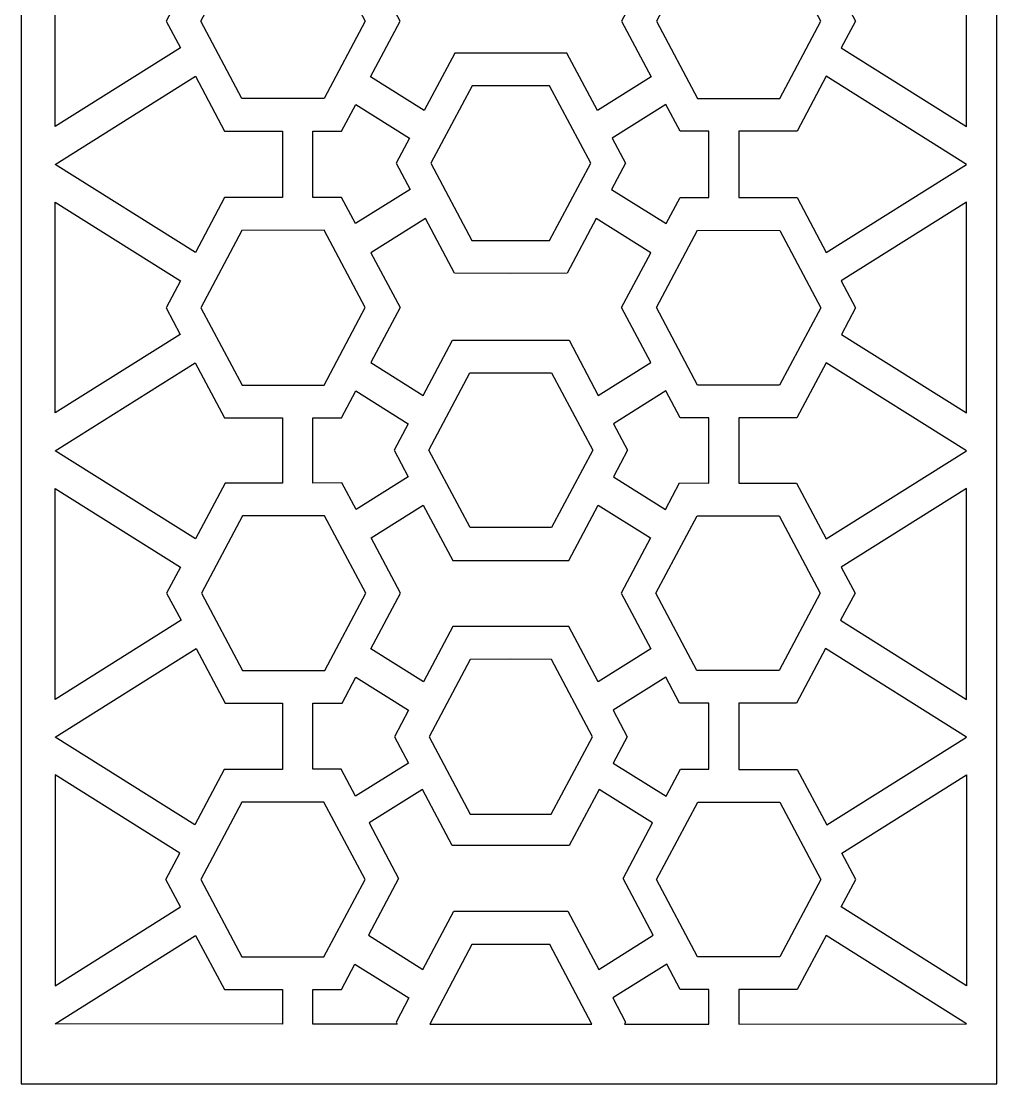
# Model space of a CAD drawing. Header units: centimetres. Extents: x -13.5 to -7.8, y -3.5 to 9.
# Drawn here: x -13.5 to -7.77, y -3.5 to 2.75 of the extents above; entities that cross this region are included whole.
import ezdxf

# ---------------------------------------------------------------- set-up
doc = ezdxf.new("R2010")
doc.units = ezdxf.units.CM
doc.header["$MEASUREMENT"] = 0
doc.layers.add('layer 1', color=7, linetype='Continuous')

msp = doc.modelspace()

# ---------------------------------------------------------------- linework, layer by layer
at = {"layer": 'layer 1', "color": 250}
for points, knots in [([(-13.50368, 9.00076), (-13.50368, 9.00076), (-7.76731, 9.00077), (-7.76731, 9.00077), (-7.76731, 9.00077), (-7.76731, 9.00077), (-7.76731, -3.49955), (-7.76731, -3.49955), (-7.76731, -3.49955), (-7.76731, -3.49955), (-13.50368, -3.49955), (-13.50368, -3.49955), (-13.50368, -3.49955), (-13.50368, -3.49955), (-13.50368, 9.00077), (-13.50368, 9.00077), (-13.50368, 9.00077), (-13.50368, 9.00077), (-13.50368, 9.00076), (-13.50368, 9.00076)], [0, 0, 0, 0, 0.1666667, 0.1666667, 0.1666667, 0.1666667, 0.3333333, 0.3333333, 0.3333333, 0.3333333, 0.5, 0.5, 0.5, 0.5, 0.6666667, 0.6666667, 0.6666667, 0.6666667, 1, 1, 1, 1]), ([(-12.5681, 2.59349), (-12.5681, 2.59349), (-12.65194, 2.75154), (-12.65194, 2.75154), (-12.65194, 2.75154), (-12.65194, 2.75154), (-12.56866, 2.90812), (-12.56866, 2.90812), (-12.56866, 2.90812), (-12.56866, 2.90812), (-13.30513, 3.37043), (-13.30513, 3.37043), (-13.30513, 3.37043), (-13.30513, 3.37043), (-13.30513, 2.13075), (-13.30513, 2.13075), (-13.30513, 2.13075), (-13.30513, 2.13075), (-12.5681, 2.59349), (-12.5681, 2.59349)], [0, 0, 0, 0, 0.1666667, 0.1666667, 0.1666667, 0.1666667, 0.3333333, 0.3333333, 0.3333333, 0.3333333, 0.5, 0.5, 0.5, 0.5, 0.6666667, 0.6666667, 0.6666667, 0.6666667, 1, 1, 1, 1]), ([(-8.68145, 2.59349), (-8.68145, 2.59349), (-8.59763, 2.75154), (-8.59763, 2.75154), (-8.59763, 2.75154), (-8.59763, 2.75154), (-8.68088, 2.90812), (-8.68088, 2.90812), (-8.68088, 2.90812), (-8.68088, 2.90812), (-7.94445, 3.37043), (-7.94445, 3.37043), (-7.94445, 3.37043), (-7.94445, 3.37043), (-7.94445, 2.13075), (-7.94445, 2.13075), (-7.94445, 2.13075), (-7.94445, 2.13075), (-8.68145, 2.59349), (-8.68145, 2.59349)], [0, 0, 0, 0, 0.1666667, 0.1666667, 0.1666667, 0.1666667, 0.3333333, 0.3333333, 0.3333333, 0.3333333, 0.5, 0.5, 0.5, 0.5, 0.6666667, 0.6666667, 0.6666667, 0.6666667, 1, 1, 1, 1]), ([(-10.62476, 2.94205), (-10.62476, 2.94205), (-10.96726, 2.9422), (-10.96726, 2.9422), (-10.96726, 2.9422), (-10.96726, 2.9422), (-11.13936, 3.26673), (-11.13936, 3.26673), (-11.13936, 3.26673), (-11.13936, 3.26673), (-11.44736, 3.07334), (-11.44736, 3.07334), (-11.44736, 3.07334), (-11.44736, 3.07334), (-11.27629, 2.75068), (-11.27629, 2.75068), (-11.27629, 2.75068), (-11.27629, 2.75068), (-11.45034, 2.42347), (-11.45034, 2.42347), (-11.45034, 2.42347), (-11.45034, 2.42347), (-11.13447, 2.22515), (-11.13447, 2.22515), (-11.13447, 2.22515), (-11.13447, 2.22515), (-10.95479, 2.56317), (-10.95479, 2.56317), (-10.95479, 2.56317), (-10.95479, 2.56317), (-10.62476, 2.56294), (-10.62476, 2.56294), (-10.62476, 2.56294), (-10.62476, 2.56294), (-10.29481, 2.56317), (-10.29481, 2.56317), (-10.29481, 2.56317), (-10.29481, 2.56317), (-10.1151, 2.22515), (-10.1151, 2.22515), (-10.1151, 2.22515), (-10.1151, 2.22515), (-9.79931, 2.42347), (-9.79931, 2.42347), (-9.79931, 2.42347), (-9.79931, 2.42347), (-9.97327, 2.75068), (-9.97327, 2.75068), (-9.97327, 2.75068), (-9.97327, 2.75068), (-9.80217, 3.07334), (-9.80217, 3.07334), (-9.80217, 3.07334), (-9.80217, 3.07334), (-10.11026, 3.26673), (-10.11026, 3.26673), (-10.11026, 3.26673), (-10.11026, 3.26673), (-10.28229, 2.9422), (-10.28229, 2.9422), (-10.28229, 2.9422), (-10.28229, 2.9422), (-10.62476, 2.94205), (-10.62476, 2.94205)], [0, 0, 0, 0, 0.0588235, 0.0588235, 0.0588235, 0.0588235, 0.1176471, 0.1176471, 0.1176471, 0.1176471, 0.1764706, 0.1764706, 0.1764706, 0.1764706, 0.2352941, 0.2352941, 0.2352941, 0.2352941, 0.2941176, 0.2941176, 0.2941176, 0.2941176, 0.3529412, 0.3529412, 0.3529412, 0.3529412, 0.4117647, 0.4117647, 0.4117647, 0.4117647, 0.4705882, 0.4705882, 0.4705882, 0.4705882, 0.5294118, 0.5294118, 0.5294118, 0.5294118, 0.5882353, 0.5882353, 0.5882353, 0.5882353, 0.6470588, 0.6470588, 0.6470588, 0.6470588, 0.7058824, 0.7058824, 0.7058824, 0.7058824, 0.7647059, 0.7647059, 0.7647059, 0.7647059, 0.8235294, 0.8235294, 0.8235294, 0.8235294, 0.8823529, 0.8823529, 0.8823529, 0.8823529, 1, 1, 1, 1]), ([(-11.72271, 2.2959), (-11.72271, 2.2959), (-11.48086, 2.75079), (-11.48086, 2.75079), (-11.48086, 2.75079), (-11.48086, 2.75079), (-11.72229, 3.206), (-11.72229, 3.206), (-11.72229, 3.206), (-11.72229, 3.206), (-12.20552, 3.2063), (-12.20552, 3.2063), (-12.20552, 3.2063), (-12.20552, 3.2063), (-12.44739, 2.75145), (-12.44739, 2.75145), (-12.44739, 2.75145), (-12.44739, 2.75145), (-12.20599, 2.29619), (-12.20599, 2.29619), (-12.20599, 2.29619), (-12.20599, 2.29619), (-11.72271, 2.2959), (-11.72271, 2.2959)], [0, 0, 0, 0, 0.1428571, 0.1428571, 0.1428571, 0.1428571, 0.2857143, 0.2857143, 0.2857143, 0.2857143, 0.4285714, 0.4285714, 0.4285714, 0.4285714, 0.5714286, 0.5714286, 0.5714286, 0.5714286, 0.7142857, 0.7142857, 0.7142857, 0.7142857, 1, 1, 1, 1]), ([(-9.52686, 2.2959), (-9.52686, 2.2959), (-9.76872, 2.75079), (-9.76872, 2.75079), (-9.76872, 2.75079), (-9.76872, 2.75079), (-9.52736, 3.206), (-9.52736, 3.206), (-9.52736, 3.206), (-9.52736, 3.206), (-9.04409, 3.2063), (-9.04409, 3.2063), (-9.04409, 3.2063), (-9.04409, 3.2063), (-8.80224, 2.75145), (-8.80224, 2.75145), (-8.80224, 2.75145), (-8.80224, 2.75145), (-9.04363, 2.29619), (-9.04363, 2.29619), (-9.04363, 2.29619), (-9.04363, 2.29619), (-9.52686, 2.2959), (-9.52686, 2.2959)], [0, 0, 0, 0, 0.1428571, 0.1428571, 0.1428571, 0.1428571, 0.2857143, 0.2857143, 0.2857143, 0.2857143, 0.4285714, 0.4285714, 0.4285714, 0.4285714, 0.5714286, 0.5714286, 0.5714286, 0.5714286, 0.7142857, 0.7142857, 0.7142857, 0.7142857, 1, 1, 1, 1]), ([(-11.96647, 2.10337), (-11.96647, 2.10337), (-12.30838, 2.10363), (-12.30838, 2.10363), (-12.30838, 2.10363), (-12.30838, 2.10363), (-12.47962, 2.42661), (-12.47962, 2.42661), (-12.47962, 2.42661), (-12.47962, 2.42661), (-13.30513, 1.90832), (-13.30513, 1.90832), (-13.30513, 1.90832), (-13.30513, 1.90832), (-12.47962, 1.39005), (-12.47962, 1.39005), (-12.47962, 1.39005), (-12.47962, 1.39005), (-12.30838, 1.71302), (-12.30838, 1.71302), (-12.30838, 1.71302), (-12.30838, 1.71302), (-11.96648, 1.71325), (-11.96648, 1.71325), (-11.96648, 1.71325), (-11.96648, 1.71325), (-11.96648, 2.10337), (-11.96648, 2.10337), (-11.96648, 2.10337), (-11.96648, 2.10337), (-11.96647, 2.10337), (-11.96647, 2.10337)], [0, 0, 0, 0, 0.1111111, 0.1111111, 0.1111111, 0.1111111, 0.2222222, 0.2222222, 0.2222222, 0.2222222, 0.3333333, 0.3333333, 0.3333333, 0.3333333, 0.4444444, 0.4444444, 0.4444444, 0.4444444, 0.5555556, 0.5555556, 0.5555556, 0.5555556, 0.6666667, 0.6666667, 0.6666667, 0.6666667, 0.7777778, 0.7777778, 0.7777778, 0.7777778, 1, 1, 1, 1]), ([(-9.28312, 2.10337), (-9.28312, 2.10337), (-8.94117, 2.10363), (-8.94117, 2.10363), (-8.94117, 2.10363), (-8.94117, 2.10363), (-8.77, 2.42661), (-8.77, 2.42661), (-8.77, 2.42661), (-8.77, 2.42661), (-7.94445, 1.90832), (-7.94445, 1.90832), (-7.94445, 1.90832), (-7.94445, 1.90832), (-8.77, 1.39005), (-8.77, 1.39005), (-8.77, 1.39005), (-8.77, 1.39005), (-8.94117, 1.71302), (-8.94117, 1.71302), (-8.94117, 1.71302), (-8.94117, 1.71302), (-9.28311, 1.71325), (-9.28311, 1.71325), (-9.28311, 1.71325), (-9.28311, 1.71325), (-9.28311, 2.10337), (-9.28311, 2.10337), (-9.28311, 2.10337), (-9.28311, 2.10337), (-9.28312, 2.10337), (-9.28312, 2.10337)], [0, 0, 0, 0, 0.1111111, 0.1111111, 0.1111111, 0.1111111, 0.2222222, 0.2222222, 0.2222222, 0.2222222, 0.3333333, 0.3333333, 0.3333333, 0.3333333, 0.4444444, 0.4444444, 0.4444444, 0.4444444, 0.5555556, 0.5555556, 0.5555556, 0.5555556, 0.6666667, 0.6666667, 0.6666667, 0.6666667, 0.7777778, 0.7777778, 0.7777778, 0.7777778, 1, 1, 1, 1]), ([(-10.62471, 1.46023), (-10.62471, 1.46023), (-10.85312, 1.46034), (-10.85312, 1.46034), (-10.85312, 1.46034), (-10.85312, 1.46034), (-11.09453, 1.91555), (-11.09453, 1.91555), (-11.09453, 1.91555), (-11.09453, 1.91555), (-10.85266, 2.37051), (-10.85266, 2.37051), (-10.85266, 2.37051), (-10.85266, 2.37051), (-10.62476, 2.37031), (-10.62476, 2.37031), (-10.62476, 2.37031), (-10.62476, 2.37031), (-10.39694, 2.37051), (-10.39694, 2.37051), (-10.39694, 2.37051), (-10.39694, 2.37051), (-10.15511, 1.91555), (-10.15511, 1.91555), (-10.15511, 1.91555), (-10.15511, 1.91555), (-10.3965, 1.46033), (-10.3965, 1.46033), (-10.3965, 1.46033), (-10.3965, 1.46033), (-10.62489, 1.46023), (-10.62489, 1.46023), (-10.62489, 1.46023), (-10.62489, 1.46023), (-10.62471, 1.46023), (-10.62471, 1.46023)], [0, 0, 0, 0, 0.1, 0.1, 0.1, 0.1, 0.2, 0.2, 0.2, 0.2, 0.3, 0.3, 0.3, 0.3, 0.4, 0.4, 0.4, 0.4, 0.5, 0.5, 0.5, 0.5, 0.6, 0.6, 0.6, 0.6, 0.7, 0.7, 0.7, 0.7, 0.8, 0.8, 0.8, 0.8, 1, 1, 1, 1]), ([(-11.21746, 1.76183), (-11.21746, 1.76183), (-11.29909, 1.91571), (-11.29909, 1.91571), (-11.29909, 1.91571), (-11.29909, 1.91571), (-11.22067, 2.06318), (-11.22067, 2.06318), (-11.22067, 2.06318), (-11.22067, 2.06318), (-11.53648, 2.26137), (-11.53648, 2.26137), (-11.53648, 2.26137), (-11.53648, 2.26137), (-11.6206, 2.10315), (-11.6206, 2.10315), (-11.6206, 2.10315), (-11.6206, 2.10315), (-11.78926, 2.10333), (-11.78926, 2.10333), (-11.78926, 2.10333), (-11.78926, 2.10333), (-11.78926, 1.71336), (-11.78926, 1.71336), (-11.78926, 1.71336), (-11.78926, 1.71336), (-11.6206, 1.7135), (-11.6206, 1.7135), (-11.6206, 1.7135), (-11.6206, 1.7135), (-11.53901, 1.55999), (-11.53901, 1.55999), (-11.53901, 1.55999), (-11.53901, 1.55999), (-11.21745, 1.76185), (-11.21745, 1.76185), (-11.21745, 1.76185), (-11.21745, 1.76185), (-11.21746, 1.76183), (-11.21746, 1.76183)], [0, 0, 0, 0, 0.0909091, 0.0909091, 0.0909091, 0.0909091, 0.1818182, 0.1818182, 0.1818182, 0.1818182, 0.2727273, 0.2727273, 0.2727273, 0.2727273, 0.3636364, 0.3636364, 0.3636364, 0.3636364, 0.4545455, 0.4545455, 0.4545455, 0.4545455, 0.5454545, 0.5454545, 0.5454545, 0.5454545, 0.6363636, 0.6363636, 0.6363636, 0.6363636, 0.7272727, 0.7272727, 0.7272727, 0.7272727, 0.8181818, 0.8181818, 0.8181818, 0.8181818, 1, 1, 1, 1]), ([(-10.03208, 1.76183), (-10.03208, 1.76183), (-9.95051, 1.91571), (-9.95051, 1.91571), (-9.95051, 1.91571), (-9.95051, 1.91571), (-10.02896, 2.06318), (-10.02896, 2.06318), (-10.02896, 2.06318), (-10.02896, 2.06318), (-9.71312, 2.26137), (-9.71312, 2.26137), (-9.71312, 2.26137), (-9.71312, 2.26137), (-9.62904, 2.10315), (-9.62904, 2.10315), (-9.62904, 2.10315), (-9.62904, 2.10315), (-9.46028, 2.10333), (-9.46028, 2.10333), (-9.46028, 2.10333), (-9.46028, 2.10333), (-9.46028, 1.71336), (-9.46028, 1.71336), (-9.46028, 1.71336), (-9.46028, 1.71336), (-9.62904, 1.7135), (-9.62904, 1.7135), (-9.62904, 1.7135), (-9.62904, 1.7135), (-9.71058, 1.55999), (-9.71058, 1.55999), (-9.71058, 1.55999), (-9.71058, 1.55999), (-10.03208, 1.76185), (-10.03208, 1.76185), (-10.03208, 1.76185), (-10.03208, 1.76185), (-10.03208, 1.76183), (-10.03208, 1.76183)], [0, 0, 0, 0, 0.0909091, 0.0909091, 0.0909091, 0.0909091, 0.1818182, 0.1818182, 0.1818182, 0.1818182, 0.2727273, 0.2727273, 0.2727273, 0.2727273, 0.3636364, 0.3636364, 0.3636364, 0.3636364, 0.4545455, 0.4545455, 0.4545455, 0.4545455, 0.5454545, 0.5454545, 0.5454545, 0.5454545, 0.6363636, 0.6363636, 0.6363636, 0.6363636, 0.7272727, 0.7272727, 0.7272727, 0.7272727, 0.8181818, 0.8181818, 0.8181818, 0.8181818, 1, 1, 1, 1]), ([(-13.30513, 0.4462), (-13.30513, 0.4462), (-12.56865, 0.9085), (-12.56865, 0.9085), (-12.56865, 0.9085), (-12.56865, 0.9085), (-12.65194, 1.06509), (-12.65194, 1.06509), (-12.65194, 1.06509), (-12.65194, 1.06509), (-12.5681, 1.22316), (-12.5681, 1.22316), (-12.5681, 1.22316), (-12.5681, 1.22316), (-13.30513, 1.68591), (-13.30513, 1.68591), (-13.30513, 1.68591), (-13.30513, 1.68591), (-13.30513, 0.4462), (-13.30513, 0.4462)], [0, 0, 0, 0, 0.1666667, 0.1666667, 0.1666667, 0.1666667, 0.3333333, 0.3333333, 0.3333333, 0.3333333, 0.5, 0.5, 0.5, 0.5, 0.6666667, 0.6666667, 0.6666667, 0.6666667, 1, 1, 1, 1]), ([(-7.94445, 0.4462), (-7.94445, 0.4462), (-8.68088, 0.9085), (-8.68088, 0.9085), (-8.68088, 0.9085), (-8.68088, 0.9085), (-8.59763, 1.06509), (-8.59763, 1.06509), (-8.59763, 1.06509), (-8.59763, 1.06509), (-8.68145, 1.22316), (-8.68145, 1.22316), (-8.68145, 1.22316), (-8.68145, 1.22316), (-7.94445, 1.68591), (-7.94445, 1.68591), (-7.94445, 1.68591), (-7.94445, 1.68591), (-7.94445, 0.4462), (-7.94445, 0.4462)], [0, 0, 0, 0, 0.1666667, 0.1666667, 0.1666667, 0.1666667, 0.3333333, 0.3333333, 0.3333333, 0.3333333, 0.5, 0.5, 0.5, 0.5, 0.6666667, 0.6666667, 0.6666667, 0.6666667, 1, 1, 1, 1]), ([(-10.62476, 1.26759), (-10.62476, 1.26759), (-10.29403, 1.26775), (-10.29403, 1.26775), (-10.29403, 1.26775), (-10.29403, 1.26775), (-10.12315, 1.59021), (-10.12315, 1.59021), (-10.12315, 1.59021), (-10.12315, 1.59021), (-9.80183, 1.38852), (-9.80183, 1.38852), (-9.80183, 1.38852), (-9.80183, 1.38852), (-9.97327, 1.06596), (-9.97327, 1.06596), (-9.97327, 1.06596), (-9.97327, 1.06596), (-9.80217, 0.74332), (-9.80217, 0.74332), (-9.80217, 0.74332), (-9.80217, 0.74332), (-10.11026, 0.54992), (-10.11026, 0.54992), (-10.11026, 0.54992), (-10.11026, 0.54992), (-10.28229, 0.87446), (-10.28229, 0.87446), (-10.28229, 0.87446), (-10.28229, 0.87446), (-10.62476, 0.87467), (-10.62476, 0.87467), (-10.62476, 0.87467), (-10.62476, 0.87467), (-10.96726, 0.87446), (-10.96726, 0.87446), (-10.96726, 0.87446), (-10.96726, 0.87446), (-11.13936, 0.54992), (-11.13936, 0.54992), (-11.13936, 0.54992), (-11.13936, 0.54992), (-11.44736, 0.74332), (-11.44736, 0.74332), (-11.44736, 0.74332), (-11.44736, 0.74332), (-11.27629, 1.06596), (-11.27629, 1.06596), (-11.27629, 1.06596), (-11.27629, 1.06596), (-11.4478, 1.38852), (-11.4478, 1.38852), (-11.4478, 1.38852), (-11.4478, 1.38852), (-11.12646, 1.59021), (-11.12646, 1.59021), (-11.12646, 1.59021), (-11.12646, 1.59021), (-10.95552, 1.26775), (-10.95552, 1.26775), (-10.95552, 1.26775), (-10.95552, 1.26775), (-10.62476, 1.2676), (-10.62476, 1.2676), (-10.62476, 1.2676), (-10.62476, 1.2676), (-10.62476, 1.26759), (-10.62476, 1.26759)], [0, 0, 0, 0, 0.0555556, 0.0555556, 0.0555556, 0.0555556, 0.1111111, 0.1111111, 0.1111111, 0.1111111, 0.1666667, 0.1666667, 0.1666667, 0.1666667, 0.2222222, 0.2222222, 0.2222222, 0.2222222, 0.2777778, 0.2777778, 0.2777778, 0.2777778, 0.3333333, 0.3333333, 0.3333333, 0.3333333, 0.3888889, 0.3888889, 0.3888889, 0.3888889, 0.4444444, 0.4444444, 0.4444444, 0.4444444, 0.5, 0.5, 0.5, 0.5, 0.5555556, 0.5555556, 0.5555556, 0.5555556, 0.6111111, 0.6111111, 0.6111111, 0.6111111, 0.6666667, 0.6666667, 0.6666667, 0.6666667, 0.7222222, 0.7222222, 0.7222222, 0.7222222, 0.7777778, 0.7777778, 0.7777778, 0.7777778, 0.8333333, 0.8333333, 0.8333333, 0.8333333, 0.8888889, 0.8888889, 0.8888889, 0.8888889, 1, 1, 1, 1]), ([(-11.72271, 1.52074), (-11.72271, 1.52074), (-11.48086, 1.06589), (-11.48086, 1.06589), (-11.48086, 1.06589), (-11.48086, 1.06589), (-11.72229, 0.61062), (-11.72229, 0.61062), (-11.72229, 0.61062), (-11.72229, 0.61062), (-12.20552, 0.61033), (-12.20552, 0.61033), (-12.20552, 0.61033), (-12.20552, 0.61033), (-12.44739, 1.06528), (-12.44739, 1.06528), (-12.44739, 1.06528), (-12.44739, 1.06528), (-12.20599, 1.52044), (-12.20599, 1.52044), (-12.20599, 1.52044), (-12.20599, 1.52044), (-11.72271, 1.52074), (-11.72271, 1.52074)], [0, 0, 0, 0, 0.1428571, 0.1428571, 0.1428571, 0.1428571, 0.2857143, 0.2857143, 0.2857143, 0.2857143, 0.4285714, 0.4285714, 0.4285714, 0.4285714, 0.5714286, 0.5714286, 0.5714286, 0.5714286, 0.7142857, 0.7142857, 0.7142857, 0.7142857, 1, 1, 1, 1]), ([(-9.52686, 1.52074), (-9.52686, 1.52074), (-9.76872, 1.06589), (-9.76872, 1.06589), (-9.76872, 1.06589), (-9.76872, 1.06589), (-9.52736, 0.61062), (-9.52736, 0.61062), (-9.52736, 0.61062), (-9.52736, 0.61062), (-9.04409, 0.61033), (-9.04409, 0.61033), (-9.04409, 0.61033), (-9.04409, 0.61033), (-8.80224, 1.06528), (-8.80224, 1.06528), (-8.80224, 1.06528), (-8.80224, 1.06528), (-9.04363, 1.52044), (-9.04363, 1.52044), (-9.04363, 1.52044), (-9.04363, 1.52044), (-9.52686, 1.52074), (-9.52686, 1.52074)], [0, 0, 0, 0, 0.1428571, 0.1428571, 0.1428571, 0.1428571, 0.2857143, 0.2857143, 0.2857143, 0.2857143, 0.4285714, 0.4285714, 0.4285714, 0.4285714, 0.5714286, 0.5714286, 0.5714286, 0.5714286, 0.7142857, 0.7142857, 0.7142857, 0.7142857, 1, 1, 1, 1]), ([(-12.47969, -0.29446), (-12.47969, -0.29446), (-12.30547, 0.03408), (-12.30547, 0.03408), (-12.30547, 0.03408), (-12.30547, 0.03408), (-11.96648, 0.03431), (-11.96648, 0.03431), (-11.96648, 0.03431), (-11.96648, 0.03431), (-11.96648, 0.41782), (-11.96648, 0.41782), (-11.96648, 0.41782), (-11.96648, 0.41782), (-12.30765, 0.41763), (-12.30765, 0.41763), (-12.30765, 0.41763), (-12.30765, 0.41763), (-12.48003, 0.74179), (-12.48003, 0.74179), (-12.48003, 0.74179), (-12.48003, 0.74179), (-13.30513, 0.22379), (-13.30513, 0.22379), (-13.30513, 0.22379), (-13.30513, 0.22379), (-12.47969, -0.29446), (-12.47969, -0.29446)], [0, 0, 0, 0, 0.125, 0.125, 0.125, 0.125, 0.25, 0.25, 0.25, 0.25, 0.375, 0.375, 0.375, 0.375, 0.5, 0.5, 0.5, 0.5, 0.625, 0.625, 0.625, 0.625, 0.75, 0.75, 0.75, 0.75, 1, 1, 1, 1]), ([(-8.76994, -0.29446), (-8.76994, -0.29446), (-8.94414, 0.03408), (-8.94414, 0.03408), (-8.94414, 0.03408), (-8.94414, 0.03408), (-9.28311, 0.03431), (-9.28311, 0.03431), (-9.28311, 0.03431), (-9.28311, 0.03431), (-9.28311, 0.41782), (-9.28311, 0.41782), (-9.28311, 0.41782), (-9.28311, 0.41782), (-8.94195, 0.41763), (-8.94195, 0.41763), (-8.94195, 0.41763), (-8.94195, 0.41763), (-8.76954, 0.74179), (-8.76954, 0.74179), (-8.76954, 0.74179), (-8.76954, 0.74179), (-7.94445, 0.22379), (-7.94445, 0.22379), (-7.94445, 0.22379), (-7.94445, 0.22379), (-8.76994, -0.29446), (-8.76994, -0.29446)], [0, 0, 0, 0, 0.125, 0.125, 0.125, 0.125, 0.25, 0.25, 0.25, 0.25, 0.375, 0.375, 0.375, 0.375, 0.5, 0.5, 0.5, 0.5, 0.625, 0.625, 0.625, 0.625, 0.75, 0.75, 0.75, 0.75, 1, 1, 1, 1]), ([(-10.62471, 0.68198), (-10.62471, 0.68198), (-10.86494, 0.6819), (-10.86494, 0.6819), (-10.86494, 0.6819), (-10.86494, 0.6819), (-11.10627, 0.22662), (-11.10627, 0.22662), (-11.10627, 0.22662), (-11.10627, 0.22662), (-10.86439, -0.22824), (-10.86439, -0.22824), (-10.86439, -0.22824), (-10.86439, -0.22824), (-10.62476, -0.22813), (-10.62476, -0.22813), (-10.62476, -0.22813), (-10.62476, -0.22813), (-10.38514, -0.22824), (-10.38514, -0.22824), (-10.38514, -0.22824), (-10.38514, -0.22824), (-10.14328, 0.22662), (-10.14328, 0.22662), (-10.14328, 0.22662), (-10.14328, 0.22662), (-10.38466, 0.6819), (-10.38466, 0.6819), (-10.38466, 0.6819), (-10.38466, 0.6819), (-10.62489, 0.68198), (-10.62489, 0.68198), (-10.62489, 0.68198), (-10.62489, 0.68198), (-10.62471, 0.68198), (-10.62471, 0.68198)], [0, 0, 0, 0, 0.1, 0.1, 0.1, 0.1, 0.2, 0.2, 0.2, 0.2, 0.3, 0.3, 0.3, 0.3, 0.4, 0.4, 0.4, 0.4, 0.5, 0.5, 0.5, 0.5, 0.6, 0.6, 0.6, 0.6, 0.7, 0.7, 0.7, 0.7, 0.8, 0.8, 0.8, 0.8, 1, 1, 1, 1]), ([(-11.22803, 0.07063), (-11.22803, 0.07063), (-11.31082, 0.22654), (-11.31082, 0.22654), (-11.31082, 0.22654), (-11.31082, 0.22654), (-11.2278, 0.38305), (-11.2278, 0.38305), (-11.2278, 0.38305), (-11.2278, 0.38305), (-11.53592, 0.57645), (-11.53592, 0.57645), (-11.53592, 0.57645), (-11.53592, 0.57645), (-11.61984, 0.41805), (-11.61984, 0.41805), (-11.61984, 0.41805), (-11.61984, 0.41805), (-11.78926, 0.41799), (-11.78926, 0.41799), (-11.78926, 0.41799), (-11.78926, 0.41799), (-11.78926, 0.03435), (-11.78926, 0.03435), (-11.78926, 0.03435), (-11.78926, 0.03435), (-11.61763, 0.03451), (-11.61763, 0.03451), (-11.61763, 0.03451), (-11.61763, 0.03451), (-11.53456, -0.12176), (-11.53456, -0.12176), (-11.53456, -0.12176), (-11.53456, -0.12176), (-11.22803, 0.07063), (-11.22803, 0.07063)], [0, 0, 0, 0, 0.1, 0.1, 0.1, 0.1, 0.2, 0.2, 0.2, 0.2, 0.3, 0.3, 0.3, 0.3, 0.4, 0.4, 0.4, 0.4, 0.5, 0.5, 0.5, 0.5, 0.6, 0.6, 0.6, 0.6, 0.7, 0.7, 0.7, 0.7, 0.8, 0.8, 0.8, 0.8, 1, 1, 1, 1]), ([(-10.02159, 0.07063), (-10.02159, 0.07063), (-9.93871, 0.22654), (-9.93871, 0.22654), (-9.93871, 0.22654), (-9.93871, 0.22654), (-10.02176, 0.38305), (-10.02176, 0.38305), (-10.02176, 0.38305), (-10.02176, 0.38305), (-9.7137, 0.57645), (-9.7137, 0.57645), (-9.7137, 0.57645), (-9.7137, 0.57645), (-9.6297, 0.41805), (-9.6297, 0.41805), (-9.6297, 0.41805), (-9.6297, 0.41805), (-9.46028, 0.41799), (-9.46028, 0.41799), (-9.46028, 0.41799), (-9.46028, 0.41799), (-9.46028, 0.03435), (-9.46028, 0.03435), (-9.46028, 0.03435), (-9.46028, 0.03435), (-9.63191, 0.03451), (-9.63191, 0.03451), (-9.63191, 0.03451), (-9.63191, 0.03451), (-9.71499, -0.12176), (-9.71499, -0.12176), (-9.71499, -0.12176), (-9.71499, -0.12176), (-10.02159, 0.07063), (-10.02159, 0.07063)], [0, 0, 0, 0, 0.1, 0.1, 0.1, 0.1, 0.2, 0.2, 0.2, 0.2, 0.3, 0.3, 0.3, 0.3, 0.4, 0.4, 0.4, 0.4, 0.5, 0.5, 0.5, 0.5, 0.6, 0.6, 0.6, 0.6, 0.7, 0.7, 0.7, 0.7, 0.8, 0.8, 0.8, 0.8, 1, 1, 1, 1]), ([(-13.30513, 0.00129), (-13.30513, 0.00129), (-13.30513, -1.23836), (-13.30513, -1.23836), (-13.30513, -1.23836), (-13.30513, -1.23836), (-12.56423, -0.77325), (-12.56423, -0.77325), (-12.56423, -0.77325), (-12.56423, -0.77325), (-12.64899, -0.61384), (-12.64899, -0.61384), (-12.64899, -0.61384), (-12.64899, -0.61384), (-12.56813, -0.46137), (-12.56813, -0.46137), (-12.56813, -0.46137), (-12.56813, -0.46137), (-13.30513, 0.00129), (-13.30513, 0.00129)], [0, 0, 0, 0, 0.1666667, 0.1666667, 0.1666667, 0.1666667, 0.3333333, 0.3333333, 0.3333333, 0.3333333, 0.5, 0.5, 0.5, 0.5, 0.6666667, 0.6666667, 0.6666667, 0.6666667, 1, 1, 1, 1]), ([(-7.94445, 0.00129), (-7.94445, 0.00129), (-7.94445, -1.23836), (-7.94445, -1.23836), (-7.94445, -1.23836), (-7.94445, -1.23836), (-8.68533, -0.77325), (-8.68533, -0.77325), (-8.68533, -0.77325), (-8.68533, -0.77325), (-8.60061, -0.61384), (-8.60061, -0.61384), (-8.60061, -0.61384), (-8.60061, -0.61384), (-8.68143, -0.46137), (-8.68143, -0.46137), (-8.68143, -0.46137), (-8.68143, -0.46137), (-7.94445, 0.00129), (-7.94445, 0.00129)], [0, 0, 0, 0, 0.1666667, 0.1666667, 0.1666667, 0.1666667, 0.3333333, 0.3333333, 0.3333333, 0.3333333, 0.5, 0.5, 0.5, 0.5, 0.6666667, 0.6666667, 0.6666667, 0.6666667, 1, 1, 1, 1]), ([(-10.62476, -0.8102), (-10.62476, -0.8102), (-10.28379, -0.81037), (-10.28379, -0.81037), (-10.28379, -0.81037), (-10.28379, -0.81037), (-10.11149, -1.13543), (-10.11149, -1.13543), (-10.11149, -1.13543), (-10.11149, -1.13543), (-9.80217, -0.94122), (-9.80217, -0.94122), (-9.80217, -0.94122), (-9.80217, -0.94122), (-9.97615, -0.61297), (-9.97615, -0.61297), (-9.97615, -0.61297), (-9.97615, -0.61297), (-9.80368, -0.28859), (-9.80368, -0.28859), (-9.80368, -0.28859), (-9.80368, -0.28859), (-10.11031, -0.09608), (-10.11031, -0.09608), (-10.11031, -0.09608), (-10.11031, -0.09608), (-10.283, -0.42097), (-10.283, -0.42097), (-10.283, -0.42097), (-10.283, -0.42097), (-10.62476, -0.42072), (-10.62476, -0.42072), (-10.62476, -0.42072), (-10.62476, -0.42072), (-10.96663, -0.42097), (-10.96663, -0.42097), (-10.96663, -0.42097), (-10.96663, -0.42097), (-11.13933, -0.09608), (-11.13933, -0.09608), (-11.13933, -0.09608), (-11.13933, -0.09608), (-11.44592, -0.28859), (-11.44592, -0.28859), (-11.44592, -0.28859), (-11.44592, -0.28859), (-11.27344, -0.61297), (-11.27344, -0.61297), (-11.27344, -0.61297), (-11.27344, -0.61297), (-11.4474, -0.94122), (-11.4474, -0.94122), (-11.4474, -0.94122), (-11.4474, -0.94122), (-11.13808, -1.13543), (-11.13808, -1.13543), (-11.13808, -1.13543), (-11.13808, -1.13543), (-10.9658, -0.81037), (-10.9658, -0.81037), (-10.9658, -0.81037), (-10.9658, -0.81037), (-10.62476, -0.8102), (-10.62476, -0.8102)], [0, 0, 0, 0, 0.0588235, 0.0588235, 0.0588235, 0.0588235, 0.1176471, 0.1176471, 0.1176471, 0.1176471, 0.1764706, 0.1764706, 0.1764706, 0.1764706, 0.2352941, 0.2352941, 0.2352941, 0.2352941, 0.2941176, 0.2941176, 0.2941176, 0.2941176, 0.3529412, 0.3529412, 0.3529412, 0.3529412, 0.4117647, 0.4117647, 0.4117647, 0.4117647, 0.4705882, 0.4705882, 0.4705882, 0.4705882, 0.5294118, 0.5294118, 0.5294118, 0.5294118, 0.5882353, 0.5882353, 0.5882353, 0.5882353, 0.6470588, 0.6470588, 0.6470588, 0.6470588, 0.7058824, 0.7058824, 0.7058824, 0.7058824, 0.7647059, 0.7647059, 0.7647059, 0.7647059, 0.8235294, 0.8235294, 0.8235294, 0.8235294, 0.8823529, 0.8823529, 0.8823529, 0.8823529, 1, 1, 1, 1]), ([(-11.71985, -0.1582), (-11.71985, -0.1582), (-11.47799, -0.61313), (-11.47799, -0.61313), (-11.47799, -0.61313), (-11.47799, -0.61313), (-11.71933, -1.0683), (-11.71933, -1.0683), (-11.71933, -1.0683), (-11.71933, -1.0683), (-12.20255, -1.06862), (-12.20255, -1.06862), (-12.20255, -1.06862), (-12.20255, -1.06862), (-12.44444, -0.61376), (-12.44444, -0.61376), (-12.44444, -0.61376), (-12.44444, -0.61376), (-12.20306, -0.15849), (-12.20306, -0.15849), (-12.20306, -0.15849), (-12.20306, -0.15849), (-11.71985, -0.1582), (-11.71985, -0.1582)], [0, 0, 0, 0, 0.1428571, 0.1428571, 0.1428571, 0.1428571, 0.2857143, 0.2857143, 0.2857143, 0.2857143, 0.4285714, 0.4285714, 0.4285714, 0.4285714, 0.5714286, 0.5714286, 0.5714286, 0.5714286, 0.7142857, 0.7142857, 0.7142857, 0.7142857, 1, 1, 1, 1]), ([(-9.52972, -0.1582), (-9.52972, -0.1582), (-9.77158, -0.61313), (-9.77158, -0.61313), (-9.77158, -0.61313), (-9.77158, -0.61313), (-9.53022, -1.0683), (-9.53022, -1.0683), (-9.53022, -1.0683), (-9.53022, -1.0683), (-9.04703, -1.06862), (-9.04703, -1.06862), (-9.04703, -1.06862), (-9.04703, -1.06862), (-8.80515, -0.61376), (-8.80515, -0.61376), (-8.80515, -0.61376), (-8.80515, -0.61376), (-9.04648, -0.15849), (-9.04648, -0.15849), (-9.04648, -0.15849), (-9.04648, -0.15849), (-9.52971, -0.1582), (-9.52971, -0.1582), (-9.52971, -0.1582), (-9.52971, -0.1582), (-9.52972, -0.1582), (-9.52972, -0.1582)], [0, 0, 0, 0, 0.125, 0.125, 0.125, 0.125, 0.25, 0.25, 0.25, 0.25, 0.375, 0.375, 0.375, 0.375, 0.5, 0.5, 0.5, 0.5, 0.625, 0.625, 0.625, 0.625, 0.75, 0.75, 0.75, 0.75, 1, 1, 1, 1]), ([(-11.96648, -1.26112), (-11.96648, -1.26112), (-12.30476, -1.26138), (-12.30476, -1.26138), (-12.30476, -1.26138), (-12.30476, -1.26138), (-12.47558, -0.94009), (-12.47558, -0.94009), (-12.47558, -0.94009), (-12.47558, -0.94009), (-13.30513, -1.46086), (-13.30513, -1.46086), (-13.30513, -1.46086), (-13.30513, -1.46086), (-12.48287, -1.97698), (-12.48287, -1.97698), (-12.48287, -1.97698), (-12.48287, -1.97698), (-12.30968, -1.65033), (-12.30968, -1.65033), (-12.30968, -1.65033), (-12.30968, -1.65033), (-11.96647, -1.65011), (-11.96647, -1.65011), (-11.96647, -1.65011), (-11.96647, -1.65011), (-11.96648, -1.26112), (-11.96648, -1.26112)], [0, 0, 0, 0, 0.125, 0.125, 0.125, 0.125, 0.25, 0.25, 0.25, 0.25, 0.375, 0.375, 0.375, 0.375, 0.5, 0.5, 0.5, 0.5, 0.625, 0.625, 0.625, 0.625, 0.75, 0.75, 0.75, 0.75, 1, 1, 1, 1]), ([(-9.28311, -1.26112), (-9.28311, -1.26112), (-8.9448, -1.26138), (-8.9448, -1.26138), (-8.9448, -1.26138), (-8.9448, -1.26138), (-8.77397, -0.94009), (-8.77397, -0.94009), (-8.77397, -0.94009), (-8.77397, -0.94009), (-7.94445, -1.46086), (-7.94445, -1.46086), (-7.94445, -1.46086), (-7.94445, -1.46086), (-8.76669, -1.97699), (-8.76669, -1.97699), (-8.76669, -1.97699), (-8.76669, -1.97699), (-8.93995, -1.65033), (-8.93995, -1.65033), (-8.93995, -1.65033), (-8.93995, -1.65033), (-9.28312, -1.65011), (-9.28312, -1.65011), (-9.28312, -1.65011), (-9.28312, -1.65011), (-9.28311, -1.26112), (-9.28311, -1.26112)], [0, 0, 0, 0, 0.125, 0.125, 0.125, 0.125, 0.25, 0.25, 0.25, 0.25, 0.375, 0.375, 0.375, 0.375, 0.5, 0.5, 0.5, 0.5, 0.625, 0.625, 0.625, 0.625, 0.75, 0.75, 0.75, 0.75, 1, 1, 1, 1]), ([(-10.62489, -1.0028), (-10.62489, -1.0028), (-10.38622, -1.00299), (-10.38622, -1.00299), (-10.38622, -1.00299), (-10.38622, -1.00299), (-10.14486, -1.45815), (-10.14486, -1.45815), (-10.14486, -1.45815), (-10.14486, -1.45815), (-10.38672, -1.91312), (-10.38672, -1.91312), (-10.38672, -1.91312), (-10.38672, -1.91312), (-10.62476, -1.9129), (-10.62476, -1.9129), (-10.62476, -1.9129), (-10.62476, -1.9129), (-10.86292, -1.91312), (-10.86292, -1.91312), (-10.86292, -1.91312), (-10.86292, -1.91312), (-11.10477, -1.45815), (-11.10477, -1.45815), (-11.10477, -1.45815), (-11.10477, -1.45815), (-10.86334, -1.00298), (-10.86334, -1.00298), (-10.86334, -1.00298), (-10.86334, -1.00298), (-10.62471, -1.0028), (-10.62471, -1.0028), (-10.62471, -1.0028), (-10.62471, -1.0028), (-10.62489, -1.0028), (-10.62489, -1.0028)], [0, 0, 0, 0, 0.1, 0.1, 0.1, 0.1, 0.2, 0.2, 0.2, 0.2, 0.3, 0.3, 0.3, 0.3, 0.4, 0.4, 0.4, 0.4, 0.5, 0.5, 0.5, 0.5, 0.6, 0.6, 0.6, 0.6, 0.7, 0.7, 0.7, 0.7, 0.8, 0.8, 0.8, 0.8, 1, 1, 1, 1]), ([(-11.22663, -1.30232), (-11.22663, -1.30232), (-11.53595, -1.10813), (-11.53595, -1.10813), (-11.53595, -1.10813), (-11.53595, -1.10813), (-11.61699, -1.26089), (-11.61699, -1.26089), (-11.61699, -1.26089), (-11.61699, -1.26089), (-11.78926, -1.26105), (-11.78926, -1.26105), (-11.78926, -1.26105), (-11.78926, -1.26105), (-11.78926, -1.64994), (-11.78926, -1.64994), (-11.78926, -1.64994), (-11.78926, -1.64994), (-11.62183, -1.64984), (-11.62183, -1.64984), (-11.62183, -1.64984), (-11.62183, -1.64984), (-11.53762, -1.80833), (-11.53762, -1.80833), (-11.53762, -1.80833), (-11.53762, -1.80833), (-11.22693, -1.61328), (-11.22693, -1.61328), (-11.22693, -1.61328), (-11.22693, -1.61328), (-11.30937, -1.45834), (-11.30937, -1.45834), (-11.30937, -1.45834), (-11.30937, -1.45834), (-11.22665, -1.30232), (-11.22665, -1.30232), (-11.22665, -1.30232), (-11.22665, -1.30232), (-11.22663, -1.30232), (-11.22663, -1.30232)], [0, 0, 0, 0, 0.0909091, 0.0909091, 0.0909091, 0.0909091, 0.1818182, 0.1818182, 0.1818182, 0.1818182, 0.2727273, 0.2727273, 0.2727273, 0.2727273, 0.3636364, 0.3636364, 0.3636364, 0.3636364, 0.4545455, 0.4545455, 0.4545455, 0.4545455, 0.5454545, 0.5454545, 0.5454545, 0.5454545, 0.6363636, 0.6363636, 0.6363636, 0.6363636, 0.7272727, 0.7272727, 0.7272727, 0.7272727, 0.8181818, 0.8181818, 0.8181818, 0.8181818, 1, 1, 1, 1]), ([(-10.02296, -1.30232), (-10.02296, -1.30232), (-9.71363, -1.10813), (-9.71363, -1.10813), (-9.71363, -1.10813), (-9.71363, -1.10813), (-9.63264, -1.26089), (-9.63264, -1.26089), (-9.63264, -1.26089), (-9.63264, -1.26089), (-9.46028, -1.26105), (-9.46028, -1.26105), (-9.46028, -1.26105), (-9.46028, -1.26105), (-9.46028, -1.64994), (-9.46028, -1.64994), (-9.46028, -1.64994), (-9.46028, -1.64994), (-9.62773, -1.64984), (-9.62773, -1.64984), (-9.62773, -1.64984), (-9.62773, -1.64984), (-9.71194, -1.80833), (-9.71194, -1.80833), (-9.71194, -1.80833), (-9.71194, -1.80833), (-10.02262, -1.61328), (-10.02262, -1.61328), (-10.02262, -1.61328), (-10.02262, -1.61328), (-9.94028, -1.45834), (-9.94028, -1.45834), (-9.94028, -1.45834), (-9.94028, -1.45834), (-10.02296, -1.30232), (-10.02296, -1.30232)], [0, 0, 0, 0, 0.1, 0.1, 0.1, 0.1, 0.2, 0.2, 0.2, 0.2, 0.3, 0.3, 0.3, 0.3, 0.4, 0.4, 0.4, 0.4, 0.5, 0.5, 0.5, 0.5, 0.6, 0.6, 0.6, 0.6, 0.7, 0.7, 0.7, 0.7, 0.8, 0.8, 0.8, 0.8, 1, 1, 1, 1]), ([(-13.30513, -2.92302), (-13.30513, -2.92302), (-13.30513, -1.68328), (-13.30513, -1.68328), (-13.30513, -1.68328), (-13.30513, -1.68328), (-12.57143, -2.1439), (-12.57143, -2.1439), (-12.57143, -2.1439), (-12.57143, -2.1439), (-12.6532, -2.29826), (-12.6532, -2.29826), (-12.6532, -2.29826), (-12.6532, -2.29826), (-12.56729, -2.45979), (-12.56729, -2.45979), (-12.56729, -2.45979), (-12.56729, -2.45979), (-13.30513, -2.92302), (-13.30513, -2.92302)], [0, 0, 0, 0, 0.1666667, 0.1666667, 0.1666667, 0.1666667, 0.3333333, 0.3333333, 0.3333333, 0.3333333, 0.5, 0.5, 0.5, 0.5, 0.6666667, 0.6666667, 0.6666667, 0.6666667, 1, 1, 1, 1]), ([(-7.94445, -2.92302), (-7.94445, -2.92302), (-7.94445, -1.68328), (-7.94445, -1.68328), (-7.94445, -1.68328), (-7.94445, -1.68328), (-8.67817, -2.1439), (-8.67817, -2.1439), (-8.67817, -2.1439), (-8.67817, -2.1439), (-8.59641, -2.29826), (-8.59641, -2.29826), (-8.59641, -2.29826), (-8.59641, -2.29826), (-8.68226, -2.45981), (-8.68226, -2.45981), (-8.68226, -2.45981), (-8.68226, -2.45981), (-7.94445, -2.92302), (-7.94445, -2.92302)], [0, 0, 0, 0, 0.1666667, 0.1666667, 0.1666667, 0.1666667, 0.3333333, 0.3333333, 0.3333333, 0.3333333, 0.5, 0.5, 0.5, 0.5, 0.6666667, 0.6666667, 0.6666667, 0.6666667, 1, 1, 1, 1]), ([(-10.62476, -2.48465), (-10.62476, -2.48465), (-10.95999, -2.48482), (-10.95999, -2.48482), (-10.95999, -2.48482), (-10.95999, -2.48482), (-11.14173, -2.82756), (-11.14173, -2.82756), (-11.14173, -2.82756), (-11.14173, -2.82756), (-11.4624, -2.62625), (-11.4624, -2.62625), (-11.4624, -2.62625), (-11.4624, -2.62625), (-11.28486, -2.29151), (-11.28486, -2.29151), (-11.28486, -2.29151), (-11.28486, -2.29151), (-11.45804, -1.96561), (-11.45804, -1.96561), (-11.45804, -1.96561), (-11.45804, -1.96561), (-11.14392, -1.76848), (-11.14392, -1.76848), (-11.14392, -1.76848), (-11.14392, -1.76848), (-10.96886, -2.09784), (-10.96886, -2.09784), (-10.96886, -2.09784), (-10.96886, -2.09784), (-10.62476, -2.09762), (-10.62476, -2.09762), (-10.62476, -2.09762), (-10.62476, -2.09762), (-10.28073, -2.09784), (-10.28073, -2.09784), (-10.28073, -2.09784), (-10.28073, -2.09784), (-10.10563, -1.76848), (-10.10563, -1.76848), (-10.10563, -1.76848), (-10.10563, -1.76848), (-9.79157, -1.96561), (-9.79157, -1.96561), (-9.79157, -1.96561), (-9.79157, -1.96561), (-9.96475, -2.29151), (-9.96475, -2.29151), (-9.96475, -2.29151), (-9.96475, -2.29151), (-9.78719, -2.62627), (-9.78719, -2.62627), (-9.78719, -2.62627), (-9.78719, -2.62627), (-10.10785, -2.82756), (-10.10785, -2.82756), (-10.10785, -2.82756), (-10.10785, -2.82756), (-10.28953, -2.48482), (-10.28953, -2.48482), (-10.28953, -2.48482), (-10.28953, -2.48482), (-10.62476, -2.48465), (-10.62476, -2.48465)], [0, 0, 0, 0, 0.0588235, 0.0588235, 0.0588235, 0.0588235, 0.1176471, 0.1176471, 0.1176471, 0.1176471, 0.1764706, 0.1764706, 0.1764706, 0.1764706, 0.2352941, 0.2352941, 0.2352941, 0.2352941, 0.2941176, 0.2941176, 0.2941176, 0.2941176, 0.3529412, 0.3529412, 0.3529412, 0.3529412, 0.4117647, 0.4117647, 0.4117647, 0.4117647, 0.4705882, 0.4705882, 0.4705882, 0.4705882, 0.5294118, 0.5294118, 0.5294118, 0.5294118, 0.5882353, 0.5882353, 0.5882353, 0.5882353, 0.6470588, 0.6470588, 0.6470588, 0.6470588, 0.7058824, 0.7058824, 0.7058824, 0.7058824, 0.7647059, 0.7647059, 0.7647059, 0.7647059, 0.8235294, 0.8235294, 0.8235294, 0.8235294, 0.8823529, 0.8823529, 0.8823529, 0.8823529, 1, 1, 1, 1]), ([(-11.72405, -1.84258), (-11.72405, -1.84258), (-11.48218, -2.29746), (-11.48218, -2.29746), (-11.48218, -2.29746), (-11.48218, -2.29746), (-11.72351, -2.75271), (-11.72351, -2.75271), (-11.72351, -2.75271), (-11.72351, -2.75271), (-12.20676, -2.75303), (-12.20676, -2.75303), (-12.20676, -2.75303), (-12.20676, -2.75303), (-12.44861, -2.29806), (-12.44861, -2.29806), (-12.44861, -2.29806), (-12.44861, -2.29806), (-12.20724, -1.8429), (-12.20724, -1.8429), (-12.20724, -1.8429), (-12.20724, -1.8429), (-11.72405, -1.84258), (-11.72405, -1.84258)], [0, 0, 0, 0, 0.1428571, 0.1428571, 0.1428571, 0.1428571, 0.2857143, 0.2857143, 0.2857143, 0.2857143, 0.4285714, 0.4285714, 0.4285714, 0.4285714, 0.5714286, 0.5714286, 0.5714286, 0.5714286, 0.7142857, 0.7142857, 0.7142857, 0.7142857, 1, 1, 1, 1]), ([(-9.52551, -1.8426), (-9.52551, -1.8426), (-9.76737, -2.29746), (-9.76737, -2.29746), (-9.76737, -2.29746), (-9.76737, -2.29746), (-9.52604, -2.75272), (-9.52604, -2.75272), (-9.52604, -2.75272), (-9.52604, -2.75272), (-9.04283, -2.75303), (-9.04283, -2.75303), (-9.04283, -2.75303), (-9.04283, -2.75303), (-8.80095, -2.29806), (-8.80095, -2.29806), (-8.80095, -2.29806), (-8.80095, -2.29806), (-9.04229, -1.8429), (-9.04229, -1.8429), (-9.04229, -1.8429), (-9.04229, -1.8429), (-9.52551, -1.8426), (-9.52551, -1.8426)], [0, 0, 0, 0, 0.1428571, 0.1428571, 0.1428571, 0.1428571, 0.2857143, 0.2857143, 0.2857143, 0.2857143, 0.4285714, 0.4285714, 0.4285714, 0.4285714, 0.5714286, 0.5714286, 0.5714286, 0.5714286, 0.7142857, 0.7142857, 0.7142857, 0.7142857, 1, 1, 1, 1]), ([(-13.30513, -3.14699), (-13.30513, -3.14699), (-11.96648, -3.14857), (-11.96648, -3.14857), (-11.96648, -3.14857), (-11.96648, -3.14857), (-11.96648, -2.94552), (-11.96648, -2.94552), (-11.96648, -2.94552), (-11.96648, -2.94552), (-12.30895, -2.94568), (-12.30895, -2.94568), (-12.30895, -2.94568), (-12.30895, -2.94568), (-12.47864, -2.62653), (-12.47864, -2.62653), (-12.47864, -2.62653), (-12.47864, -2.62653), (-13.30513, -3.14699), (-13.30513, -3.14699)], [0, 0, 0, 0, 0.1666667, 0.1666667, 0.1666667, 0.1666667, 0.3333333, 0.3333333, 0.3333333, 0.3333333, 0.5, 0.5, 0.5, 0.5, 0.6666667, 0.6666667, 0.6666667, 0.6666667, 1, 1, 1, 1]), ([(-10.62476, -3.14857), (-10.62476, -3.14857), (-11.10182, -3.14857), (-11.10182, -3.14857), (-11.10182, -3.14857), (-11.10182, -3.14857), (-10.854, -2.68114), (-10.854, -2.68114), (-10.854, -2.68114), (-10.854, -2.68114), (-10.62476, -2.68102), (-10.62476, -2.68102), (-10.62476, -2.68102), (-10.62476, -2.68102), (-10.39564, -2.68114), (-10.39564, -2.68114), (-10.39564, -2.68114), (-10.39564, -2.68114), (-10.14775, -3.14857), (-10.14775, -3.14857), (-10.14775, -3.14857), (-10.14775, -3.14857), (-10.62476, -3.14857), (-10.62476, -3.14857)], [0, 0, 0, 0, 0.1428571, 0.1428571, 0.1428571, 0.1428571, 0.2857143, 0.2857143, 0.2857143, 0.2857143, 0.4285714, 0.4285714, 0.4285714, 0.4285714, 0.5714286, 0.5714286, 0.5714286, 0.5714286, 0.7142857, 0.7142857, 0.7142857, 0.7142857, 1, 1, 1, 1]), ([(-7.94445, -3.14699), (-7.94445, -3.14699), (-9.28311, -3.14857), (-9.28311, -3.14857), (-9.28311, -3.14857), (-9.28311, -3.14857), (-9.28311, -2.94552), (-9.28311, -2.94552), (-9.28311, -2.94552), (-9.28311, -2.94552), (-8.94059, -2.94569), (-8.94059, -2.94569), (-8.94059, -2.94569), (-8.94059, -2.94569), (-8.77091, -2.62653), (-8.77091, -2.62653), (-8.77091, -2.62653), (-8.77091, -2.62653), (-7.94445, -3.14699), (-7.94445, -3.14699)], [0, 0, 0, 0, 0.1666667, 0.1666667, 0.1666667, 0.1666667, 0.3333333, 0.3333333, 0.3333333, 0.3333333, 0.5, 0.5, 0.5, 0.5, 0.6666667, 0.6666667, 0.6666667, 0.6666667, 1, 1, 1, 1]), ([(-11.78926, -3.14857), (-11.78926, -3.14857), (-11.29352, -3.14857), (-11.29352, -3.14857), (-11.29352, -3.14857), (-11.29352, -3.14857), (-11.29993, -3.13647), (-11.29993, -3.13647), (-11.29993, -3.13647), (-11.29993, -3.13647), (-11.22463, -2.99443), (-11.22463, -2.99443), (-11.22463, -2.99443), (-11.22463, -2.99443), (-11.54172, -2.79539), (-11.54172, -2.79539), (-11.54172, -2.79539), (-11.54172, -2.79539), (-11.62119, -2.9453), (-11.62119, -2.9453), (-11.62119, -2.9453), (-11.62119, -2.9453), (-11.78926, -2.94534), (-11.78926, -2.94534), (-11.78926, -2.94534), (-11.78926, -2.94534), (-11.78926, -3.14857), (-11.78926, -3.14857)], [0, 0, 0, 0, 0.125, 0.125, 0.125, 0.125, 0.25, 0.25, 0.25, 0.25, 0.375, 0.375, 0.375, 0.375, 0.5, 0.5, 0.5, 0.5, 0.625, 0.625, 0.625, 0.625, 0.75, 0.75, 0.75, 0.75, 1, 1, 1, 1]), ([(-9.46028, -3.14857), (-9.46028, -3.14857), (-9.95607, -3.14857), (-9.95607, -3.14857), (-9.95607, -3.14857), (-9.95607, -3.14857), (-9.94964, -3.13647), (-9.94964, -3.13647), (-9.94964, -3.13647), (-9.94964, -3.13647), (-10.02501, -2.99443), (-10.02501, -2.99443), (-10.02501, -2.99443), (-10.02501, -2.99443), (-9.70792, -2.79539), (-9.70792, -2.79539), (-9.70792, -2.79539), (-9.70792, -2.79539), (-9.62842, -2.9453), (-9.62842, -2.9453), (-9.62842, -2.9453), (-9.62842, -2.9453), (-9.46028, -2.94534), (-9.46028, -2.94534), (-9.46028, -2.94534), (-9.46028, -2.94534), (-9.46028, -3.14857), (-9.46028, -3.14857)], [0, 0, 0, 0, 0.125, 0.125, 0.125, 0.125, 0.25, 0.25, 0.25, 0.25, 0.375, 0.375, 0.375, 0.375, 0.5, 0.5, 0.5, 0.5, 0.625, 0.625, 0.625, 0.625, 0.75, 0.75, 0.75, 0.75, 1, 1, 1, 1])]:
    msp.add_open_spline(points, degree=3, knots=knots, dxfattribs=at)

doc.saveas('drawing.dxf')
